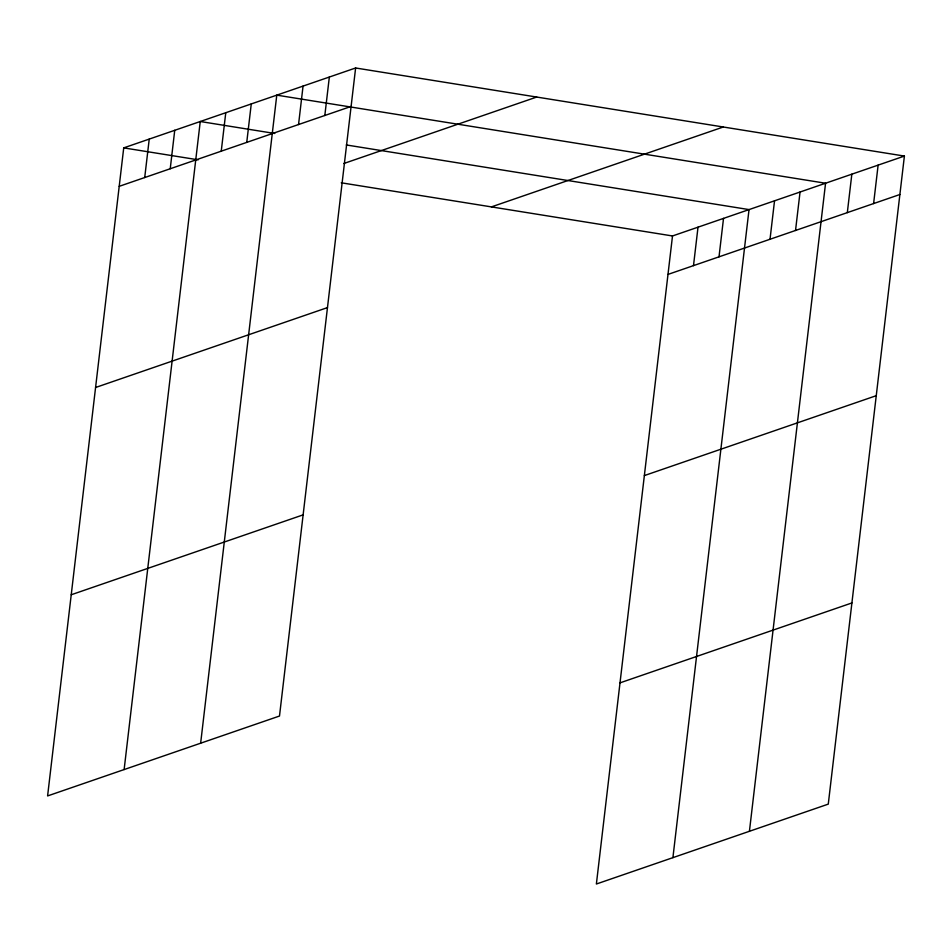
<?xml version="1.0" encoding="UTF-8"?>
<svg xmlns="http://www.w3.org/2000/svg" width="952" height="952" viewBox="0 0 952 952"><rect width="100%" height="100%" fill="white"/><g stroke="black" fill="none" stroke-linecap="round" stroke-linejoin="round"><path stroke-width="1.43" d="M355.62 67.985L123.724 147.881L47.6 795.932L279.495 716.035L355.62 67.985L904.4 156.069L828.276 804.119L596.38 884.015L672.505 235.965L904.4 156.069M144.716 177.536L149.238 139.087M170.23 168.754L174.74 130.293M124.129 769.561L200.253 121.511L274.735 133.47M221.245 151.178L225.767 112.717M246.746 142.383L251.268 103.935M200.646 743.203L276.782 95.141L825.562 183.236L749.426 831.286M298.547 124.545L303.057 86.085M324.822 115.489L329.344 77.029M693.496 265.632L698.018 227.171M719.01 256.838L723.52 218.389M672.909 857.657L749.034 209.595L346.302 144.954M770.025 239.261L774.535 200.812M795.527 230.479L800.049 192.018M847.316 212.629L851.838 174.18M873.603 203.573L878.125 165.124M119.214 186.33L351.098 106.434M343.755 163.53L536.714 97.044M491.41 206.893L723.306 126.997M95.581 387.5L327.476 307.603M667.995 274.414L899.878 194.517M71.233 594.762L303.129 514.865M644.361 475.583L876.256 395.687M620.014 682.858L851.897 602.949M123.724 147.881L198.218 159.829M341.268 182.796L672.505 235.965"/></g></svg>
